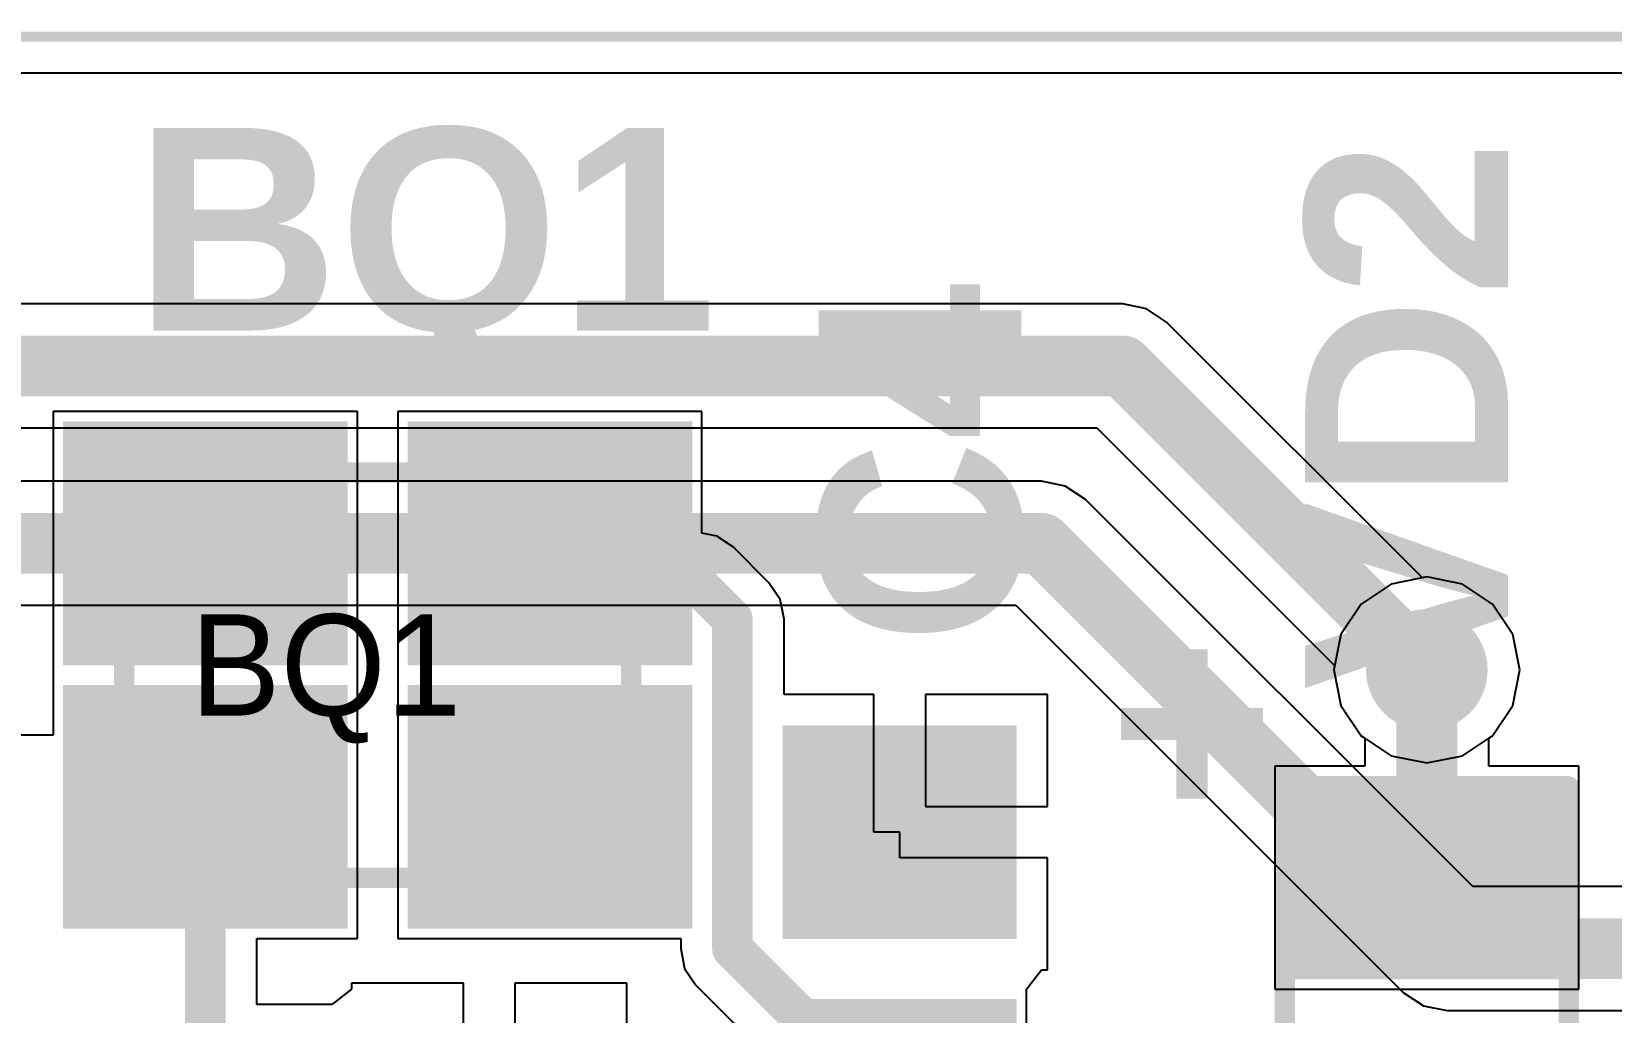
# Model space of a CAD drawing. Header units: millimetres. Extents: x -3.3 to 49.3, y -30.5 to 0.
# Drawn here: x 10.62 to 18.41, y -4.81 to 0.02 of the extents above; entities that cross this region are included whole.
import ezdxf

# ---------------------------------------------------------------- set-up
doc = ezdxf.new("R2010")
doc.units = ezdxf.units.MM
for name, color, linetype in [('BottomLayer', 5, 'Continuous'), ('KeepOutLayer', 6, 'Continuous'), ('Mechanical15', 56, 'Continuous'), ('TopLayer', 1, 'Continuous'), ('TopOverlay', 2, 'Continuous'), ('TopPaste', 8, 'Continuous'), ('TopSolder', 216, 'Continuous'), ('ViaHoleLayer', 16, 'Continuous')]:
    doc.layers.add(name, color=color, linetype=linetype)
doc.styles.add('Arial', font='arialbd.ttf', dxfattribs={"height": 0.2})

# ---------------------------------------------------------------- blocks, each defined once
blk = doc.blocks.new('LED_0805_7')
at = {"layer": 'TopLayer'}
for points in [[(-1.24999877, -0.60000007), (-1.24999877, 0.6000000699999999), (-0.44999783, 0.60000007), (-0.4499978299999999, -0.6000000699999999)], [(0.4500003700000001, -0.60000007), (0.4500003699999999, 0.6000000699999999), (1.25000131, 0.60000007), (1.25000131, -0.6000000699999999)]]:
    blk.add_hatch(color=1, dxfattribs=at).paths.add_polyline_path(points)
at = {"layer": 'TopPaste'}
for points in [[(-1.24999877, -0.60000007), (-1.24999877, 0.6000000699999999), (-0.44999783, 0.60000007), (-0.4499978299999999, -0.6000000699999999)], [(0.4500003700000001, -0.60000007), (0.4500003699999999, 0.6000000699999999), (1.25000131, 0.60000007), (1.25000131, -0.6000000699999999)]]:
    blk.add_hatch(color=8, dxfattribs=at).paths.add_polyline_path(points)
at = {"layer": 'TopSolder'}
for points in [[(-1.35159877, -0.7016000700000001), (-1.35159877, 0.7016000699999998), (-0.3483978300000001, 0.7016000700000001), (-0.3483978299999999, -0.7016000699999998)], [(0.3484003700000001, -0.7016000700000001), (0.3484003699999998, 0.7016000699999998), (1.35160131, 0.7016000700000001), (1.35160131, -0.7016000699999998)]]:
    blk.add_hatch(color=216, dxfattribs=at).paths.add_polyline_path(points)
at = {"layer": 'Mechanical15', "const_width": 0.0999998}
for points in [[(1.29999994, 0.7000011399999999), (-1.29999994, 0.7000011399999999)], [(-1.29999994, -0.7000011399999999), (-1.29999994, 0.7000011399999999)], [(1.29999994, -0.7000011399999999), (1.29999994, 0.7000011399999999)], [(1.29999994, -0.7000011399999999), (-1.29999994, -0.7000011399999999)]]:
    blk.add_lwpolyline(points, dxfattribs=at)
at = {"layer": 'Mechanical15', "const_width": 0.0499999}
for points in [[(-1.32499862, 0.7000011399999999, 1), (-1.27500126, 0.7000011399999999, 1)], [(-1.32499862, 0.7000011399999999, 1), (-1.27500126, 0.7000011399999999, 1)], [(1.27500126, 0.7000011399999999, 1), (1.32499862, 0.7000011399999999, 1)], [(1.27500126, 0.7000011399999999, 1), (1.32499862, 0.7000011399999999, 1)], [(-1.32499862, -0.7000011399999999, 1), (-1.27500126, -0.7000011399999999, 1)], [(-1.32499862, -0.7000011399999999, 1), (-1.27500126, -0.7000011399999999, 1)], [(1.27500126, -0.7000011399999999, 1), (1.32499862, -0.7000011399999999, 1)], [(1.27500126, -0.7000011399999999, 1), (1.32499862, -0.7000011399999999, 1)]]:
    blk.add_lwpolyline(points, format="xyb", close=True, dxfattribs=at)
blk = doc.blocks.new('C0603_12')
at = {"layer": 'TopLayer'}
for points in [[(-1.10000034, -0.4750003200000001), (-1.10000034, 0.4750003199999999), (-0.2499995, 0.4750003200000001), (-0.2499994999999999, -0.4750003199999999)], [(0.2499995, -0.4750003200000001), (0.2499994999999999, 0.4750003199999999), (1.10000034, 0.4750003200000001), (1.10000034, -0.4750003199999999)]]:
    blk.add_hatch(color=1, dxfattribs=at).paths.add_polyline_path(points)
at = {"layer": 'TopPaste'}
for points in [[(-1.10000034, -0.4750003200000001), (-1.10000034, 0.4750003199999999), (-0.2499995, 0.4750003200000001), (-0.2499994999999999, -0.4750003199999999)], [(0.2499995, -0.4750003200000001), (0.2499994999999999, 0.4750003199999999), (1.10000034, 0.4750003200000001), (1.10000034, -0.4750003199999999)]]:
    blk.add_hatch(color=8, dxfattribs=at).paths.add_polyline_path(points)
at = {"layer": 'TopSolder'}
for points in [[(-1.20160034, -0.57660032), (-1.20160034, 0.5766003199999998), (-0.1483995000000001, 0.57660032), (-0.1483994999999999, -0.5766003199999998)], [(0.1483995000000001, -0.57660032), (0.1483994999999999, 0.5766003199999998), (1.20160034, 0.57660032), (1.20160034, -0.5766003199999998)]]:
    blk.add_hatch(color=216, dxfattribs=at).paths.add_polyline_path(points)
blk = doc.blocks.new('C_______2520_14')
at = {"layer": 'TopLayer'}
for points in [[(-0.2499982299999999, 1.15000151), (-0.24999823, 0.1500009699999999), (-1.44999837, 0.1500009700000001), (-1.44999837, 1.15000151)], [(1.45000091, 1.15000151), (1.45000091, 0.1500009699999999), (0.2500007699999999, 0.1500009700000001), (0.2500007700000001, 1.15000151)], [(-0.2499982299999999, -0.1499984300000001), (-0.24999823, -1.14999897), (-1.44999837, -1.14999897), (-1.44999837, -0.1499984299999999)], [(1.45000091, -0.1499984300000001), (1.45000091, -1.14999897), (0.2500007699999999, -1.14999897), (0.2500007700000001, -0.1499984299999999)]]:
    blk.add_hatch(color=1, dxfattribs=at).paths.add_polyline_path(points)
at = {"layer": 'TopPaste'}
for points in [[(-0.2499982299999999, 1.15000151), (-0.24999823, 0.1500009699999999), (-1.44999837, 0.1500009700000001), (-1.44999837, 1.15000151)], [(1.45000091, 1.15000151), (1.45000091, 0.1500009699999999), (0.2500007699999999, 0.1500009700000001), (0.2500007700000001, 1.15000151)], [(-0.2499982299999999, -0.1499984300000001), (-0.24999823, -1.14999897), (-1.44999837, -1.14999897), (-1.44999837, -0.1499984299999999)], [(1.45000091, -0.1499984300000001), (1.45000091, -1.14999897), (0.2500007699999999, -1.14999897), (0.2500007700000001, -0.1499984299999999)]]:
    blk.add_hatch(color=8, dxfattribs=at).paths.add_polyline_path(points)
at = {"layer": 'TopSolder'}
for points in [[(-0.1483982299999998, 1.25160151), (-0.1483982300000001, 0.04840096999999985), (-1.55159837, 0.04840097000000015), (-1.55159837, 1.25160151)], [(1.55160091, 1.25160151), (1.55160091, 0.04840096999999985), (0.1484007699999998, 0.04840097000000015), (0.1484007700000002, 1.25160151)], [(-0.1483982299999998, -0.04839843000000014), (-0.1483982300000001, -1.25159897), (-1.55159837, -1.25159897), (-1.55159837, -0.04839842999999985)], [(1.55160091, -0.04839843000000014), (1.55160091, -1.25159897), (0.1484007699999998, -1.25159897), (0.1484007700000002, -0.04839842999999985)]]:
    blk.add_hatch(color=216, dxfattribs=at).paths.add_polyline_path(points)
at = {"layer": 'Mechanical15', "const_width": 0.0999998}
for points in [[(-1.25000004, -1.00091494), (-1.25000004, 1.00000054)], [(-1.25000004, 1.00000054), (1.25107446, 1.00000054)], [(1.25107446, -1.00091494), (1.25107446, 1.00000054)], [(-1.25000004, -1.00091494), (1.25107446, -1.00091494)]]:
    blk.add_lwpolyline(points, dxfattribs=at)
at = {"layer": 'Mechanical15', "const_width": 0.0499999}
for points in [[(-1.27499872, 1.00000054, 1), (-1.22500136, 1.00000054, 1)], [(-1.27499872, 1.00000054, 1), (-1.22500136, 1.00000054, 1)], [(1.22607578, 1.00000054, 1), (1.27607314, 1.00000054, 1)], [(1.22607578, 1.00000054, 1), (1.27607314, 1.00000054, 1)], [(-1.27499872, -1.00091494, 1), (-1.22500136, -1.00091494, 1)], [(-1.27499872, -1.00091494, 1), (-1.22500136, -1.00091494, 1)], [(1.22607578, -1.00091494, 1), (1.27607314, -1.00091494, 1)], [(1.22607578, -1.00091494, 1), (1.27607314, -1.00091494, 1)]]:
    blk.add_lwpolyline(points, format="xyb", close=True, dxfattribs=at)
at = {"layer": 'Mechanical15'}
blk.add_text('BQ1', height=0.499999, rotation=360, dxfattribs=at).set_placement((-0.9249994199999999, -0.1999996))

msp = doc.modelspace()

# ---------------------------------------------------------------- hatches: boundary and pattern name
at = {"layer": 'BottomLayer'}
h = msp.add_hatch(color=5, dxfattribs=at)
edge = h.paths.add_edge_path()
edge.add_arc((17.50000056, -3.1250001), 0.2999994, 0, 360)
at = {"layer": 'TopLayer'}
h = msp.add_hatch(color=1, dxfattribs=at)
edge = h.paths.add_edge_path()
edge.add_arc((17.50000056, -3.1250001), 0.2999994, 0, 360)
at = {"layer": 'ViaHoleLayer'}
h = msp.add_hatch(color=16, dxfattribs=at)
edge = h.paths.add_edge_path()
edge.add_arc((17.50000056, -3.1250001), 0.1499997, 0, 360)

# ---------------------------------------------------------------- linework, layer by layer
at = {"layer": 'BottomLayer'}
for p, q in [((2.74999958, -0.17845278), (47.24998169999999, -0.17845278)), ((15.99998832, -1.3191236), (3.9000176, -1.3191236)), ((16.00000102, -1.31912106), (15.99998832, -1.3191236)), ((16.11705438, -1.34240778), (16.00000102, -1.31912106)), ((16.21628964, -1.40871194), (16.11705438, -1.34240778)), ((17.47811338, -2.67053822), (16.21628964, -1.40871194)), ((4.02670264, -1.93087752), (15.87330074, -1.93087752)), ((15.87330074, -1.93087752), (17.04553868, -3.10311292)), ((15.59998658, -2.19412312), (3.94306298, -2.19412312)), ((15.59999928, -2.19412058), (15.59998658, -2.19412312)), ((15.71705264, -2.2174073), (15.59999928, -2.19412058)), ((15.8162879, -2.28371146), (15.71705264, -2.2174073)), ((17.72670318, -4.19412674), (15.8162879, -2.28371146)), ((17.50000056, -2.66618466), (17.47811338, -2.67053822)), ((17.6755806, -2.70110966), (17.50000056, -2.66618466)), ((17.82443222, -2.80056844), (17.6755806, -2.70110966)), ((17.923891, -2.94942006), (17.82443222, -2.80056844)), ((4.499063899999999, -2.80587704), (15.473299, -2.80587704)), ((15.473299, -2.80587704), (17.38371428, -4.71629232)), ((17.958816, -3.1250001), (17.923891, -2.94942006)), ((17.04553868, -3.10311292), (17.04118512, -3.1250001)), ((17.04118512, -3.1250001), (17.07611012, -3.30058014)), ((17.923891, -3.30058014), (17.958816, -3.1250001)), ((17.07611012, -3.30058014), (17.1755689, -3.44943176)), ((17.82443222, -3.44943176), (17.923891, -3.30058014)), ((17.1755689, -3.44943176), (17.32442052, -3.54889054)), ((17.6755806, -3.54889054), (17.82443222, -3.44943176)), ((17.32442052, -3.54889054), (17.50000056, -3.58381554)), ((17.50000056, -3.58381554), (17.6755806, -3.54889054)), ((20.99829684, -4.19412674), (17.72670318, -4.19412674)), ((17.38371428, -4.71629232), (17.48294954, -4.78259648)), ((17.48294954, -4.78259648), (17.6000029, -4.805883199999999)), ((17.6000029, -4.805883199999999), (17.6000156, -4.80588066)), ((17.6000156, -4.80588066), (21.12498442, -4.80588066))]:
    msp.add_line(p, q, dxfattribs=at)
at = {"layer": 'BottomLayer', "const_width": 0.2999994}
for points in [[(3.9000049, -1.62500056), (16.00000102, -1.62500056)], [(16.00000102, -1.62500056), (17.50000056, -3.1250001)], [(3.89999982, -2.50000008), (15.59999928, -2.50000008)], [(15.59999928, -2.50000008), (17.6000029, -4.5000037)], [(17.6000029, -4.5000037), (21.12499712, -4.5000037)]]:
    msp.add_lwpolyline(points, dxfattribs=at)
at = {"layer": 'BottomLayer', "const_width": 0.1499997}
for points in [[(15.92500244, -1.62500056, 1), (16.0749996, -1.62500056, 1)], [(15.92500244, -1.62500056, 1), (16.0749996, -1.62500056, 1)], [(15.5250007, -2.50000008, 1), (15.67499786, -2.50000008, 1)], [(15.5250007, -2.50000008, 1), (15.67499786, -2.50000008, 1)], [(17.42500198, -3.1250001, 1), (17.57499914, -3.1250001, 1)], [(17.52500432, -4.5000037, 1), (17.67500148, -4.5000037, 1)], [(17.52500432, -4.5000037, 1), (17.67500148, -4.5000037, 1)]]:
    msp.add_lwpolyline(points, format="xyb", close=True, dxfattribs=at)
at = {"layer": 'KeepOutLayer', "const_width": 0.0499999}
msp.add_lwpolyline([(2.74999704, -2.54e-05), (47.24998169999999, -2.54e-05)], dxfattribs=at)
at = {"layer": 'TopLayer'}
for p, q in [((2.74999958, -0.17845278), (47.24998169999999, -0.17845278)), ((12.22500222, -1.85000392), (10.72500522, -1.85000392)), ((10.72500522, -1.85000392), (10.72500522, -3.02300132)), ((12.22500222, -3.02300132), (12.22500222, -1.85000392)), ((13.92500136, -1.85000392), (12.42500436, -1.85000392)), ((12.42500436, -1.85000392), (12.42500436, -3.02300386)), ((13.92500136, -2.45007638), (13.92500136, -1.85000392)), ((13.9975463, -2.46450612), (13.92500136, -2.45007638)), ((14.08023854, -2.51976128), (13.9975463, -2.46450612)), ((14.255242, -2.69476474), (14.08023854, -2.51976128)), ((14.31049716, -2.77745698), (14.255242, -2.69476474)), ((17.32442052, -2.70110966), (17.1755689, -2.80056844)), ((17.50000056, -2.66618466), (17.32442052, -2.70110966)), ((17.6755806, -2.70110966), (17.50000056, -2.66618466)), ((17.82443222, -2.80056844), (17.6755806, -2.70110966)), ((14.32990022, -2.87500314), (14.31049716, -2.77745698)), ((17.1755689, -2.80056844), (17.07611012, -2.94942006)), ((17.923891, -2.94942006), (17.82443222, -2.80056844)), ((14.32990022, -3.24600062), (14.32990022, -2.87500314)), ((17.07611012, -2.94942006), (17.04118512, -3.1250001)), ((17.958816, -3.1250001), (17.923891, -2.94942006)), ((10.72500522, -3.02300132), (10.72500268, -3.15000132)), ((12.22500476, -3.15000386), (12.22500222, -3.02300132)), ((12.42500436, -3.02300386), (12.42500182, -3.14999624)), ((10.72500268, -3.15000132), (10.72500522, -3.277003859999999)), ((12.22500222, -3.277003859999999), (12.22500476, -3.15000386)), ((12.42500182, -3.14999624), (12.42499928, -3.14999624)), ((12.42499928, -3.14999624), (12.42499928, -3.15000894)), ((12.42499928, -3.15000894), (12.42500436, -3.15000894)), ((12.42500436, -3.15000894), (12.42500436, -4.45000126)), ((17.04118512, -3.1250001), (17.07611012, -3.30058014)), ((17.923891, -3.30058014), (17.958816, -3.1250001)), ((14.77300068, -3.24600062), (14.32990022, -3.24600062)), ((14.77300068, -3.925001039999999), (14.77300068, -3.24600062)), ((15.629001, -3.24600062), (15.02700068, -3.24600062)), ((15.02700068, -3.24600062), (15.02700068, -3.79800104)), ((15.629001, -3.79800104), (15.629001, -3.24600062)), ((10.72500522, -3.277003859999999), (10.72500522, -3.44600022)), ((12.22500222, -4.45000126), (12.22500222, -3.277003859999999)), ((17.07611012, -3.30058014), (17.1755689, -3.44943176)), ((17.82443222, -3.44943176), (17.923891, -3.30058014)), ((10.72500522, -3.44600022), (10.12699524, -3.44600022)), ((17.1755689, -3.44943176), (17.1941236, -3.4618295)), ((17.1941236, -3.4618295), (17.1941236, -3.60000296)), ((17.80587752, -3.4618295), (17.82443222, -3.44943176)), ((17.80587752, -3.60000296), (17.80587752, -3.4618295)), ((17.1941236, -3.60000296), (16.75000206, -3.60000296)), ((16.75000206, -3.60000296), (16.75000206, -4.700000759999999)), ((18.24999906, -3.60000296), (17.80587752, -3.60000296)), ((18.24999906, -4.700000759999999), (18.24999906, -3.60000296)), ((15.02700068, -3.79800104), (15.629001, -3.79800104)), ((14.90000068, -3.925001039999999), (14.77300068, -3.925001039999999)), ((14.90000068, -4.052001039999999), (14.90000068, -3.925001039999999)), ((15.629001, -4.052001039999999), (14.90000068, -4.052001039999999)), ((15.629001, -4.60400146), (15.629001, -4.052001039999999)), ((11.72990034, -4.77499934), (11.72990034, -4.45000126)), ((11.72990034, -4.45000126), (12.22500222, -4.45000126)), ((12.42500436, -4.45000126), (13.82010698, -4.45000126)), ((13.82010698, -4.45000126), (13.82010698, -4.5000037)), ((13.82010698, -4.5000037), (13.83951004, -4.59754986)), ((12.74800346, -4.67099904), (12.1960005, -4.67099904)), ((12.1960005, -4.67099904), (12.1960005, -4.7001557)), ((12.74800346, -5.399996819999999), (12.74800346, -4.67099904)), ((13.55400134, -4.67099904), (13.00200346, -4.67099904)), ((13.00200346, -4.67099904), (13.00200346, -5.27299682)), ((13.55400134, -5.27299682), (13.55400134, -4.67099904)), ((13.83951004, -4.59754986), (13.8947652, -4.680242099999999)), ((15.5250007, -4.7000033), (15.59984434, -4.60400146)), ((15.59984434, -4.60400146), (15.629001, -4.60400146)), ((12.1960005, -4.7001557), (12.1000012, -4.774996799999999)), ((13.8947652, -4.680242099999999), (14.27500066, -5.06047756)), ((15.5250007, -5.84999592), (15.5250007, -4.7000033)), ((16.75000206, -4.700000759999999), (18.24999906, -4.700000759999999)), ((12.06899796, -4.77499934), (11.72990034, -4.77499934)), ((12.1000012, -4.774996799999999), (12.06899796, -4.77499934))]:
    msp.add_line(p, q, dxfattribs=at)
for points, const_width in [([(13.17500286, -2.50000262), (13.37499992, -2.69999968)], 0.1999996), ([(13.17500286, -2.50000262), (13.27500266, -2.50000262)], 0.1999996), ([(13.37499992, -2.69999968), (13.90000014, -2.69999968)], 0.1999996), ([(13.90000014, -2.69999968), (14.0750036, -2.87500314)], 0.1999996), ([(14.0750036, -4.5000037), (14.0750036, -2.87500314)], 0.1999996), ([(17.50000056, -4.15000186), (17.50000056, -3.1250001)], 0.2999994), ([(11.47500372, -5.600004039999999), (11.47500372, -3.80000256)], 0.1999996), ([(14.0750036, -4.5000037), (14.89859352, -5.32359362)], 0.1999996)]:
    msp.add_lwpolyline(points, dxfattribs=dict(at, const_width=const_width))
for points, const_width in [([(13.12500296, -2.50000262, 1), (13.22500276, -2.50000262, 1)], 0.0999998), ([(13.12500296, -2.50000262, 1), (13.22500276, -2.50000262, 1)], 0.0999998), ([(13.22500276, -2.50000262, 1), (13.32500256, -2.50000262, 1)], 0.0999998), ([(13.32500002, -2.69999968, 1), (13.42499982, -2.69999968, 1)], 0.0999998), ([(13.32500002, -2.69999968, 1), (13.42499982, -2.69999968, 1)], 0.0999998), ([(13.85000024, -2.69999968, 1), (13.95000004, -2.69999968, 1)], 0.0999998), ([(13.85000024, -2.69999968, 1), (13.95000004, -2.69999968, 1)], 0.0999998), ([(14.0250037, -2.87500314, 1), (14.1250035, -2.87500314, 1)], 0.0999998), ([(14.0250037, -2.87500314, 1), (14.1250035, -2.87500314, 1)], 0.0999998), ([(17.42500198, -3.1250001, 1), (17.57499914, -3.1250001, 1)], 0.1499997), ([(11.42500382, -3.80000256, 1), (11.52500362, -3.80000256, 1)], 0.0999998), ([(17.42500198, -4.15000186, 1), (17.57499914, -4.15000186, 1)], 0.1499997), ([(14.0250037, -4.5000037, 1), (14.1250035, -4.5000037, 1)], 0.0999998), ([(14.0250037, -4.5000037, 1), (14.1250035, -4.5000037, 1)], 0.0999998)]:
    msp.add_lwpolyline(points, format="xyb", close=True, dxfattribs=dict(at, const_width=const_width))

# ---------------------------------------------------------------- block references
msp.add_blockref('C_______2520_14', (12.32500202, -3.15000386))
at = {"rotation": 270}
for name, p in [('C0603_12', (14.90000068, -4.60000096)), ('LED_0805_7', (17.50000056, -5.00000016))]:
    msp.add_blockref(name, p, dxfattribs=at)

# ---------------------------------------------------------------- texts
at = {"layer": 'TopOverlay', "style": 'Arial'}
msp.add_text('BQ1', height=1.00000054, dxfattribs=at).set_placement((11.12499934, -1.44999964))
for s, p in [('VD2', (17.89999976, -3.2249999)), ('C4', (15.49999948, -2.99999908))]:
    msp.add_text(s, height=1.00000054, rotation=90, dxfattribs=at).set_placement(p)
at = {"layer": 'TopOverlay', "style": 'Arial', "text_generation_flag": 2}
msp.add_text('+', height=1.00000054, rotation=360, dxfattribs=at).set_placement((16.74999952, -3.87500114))

doc.saveas('drawing.dxf')
